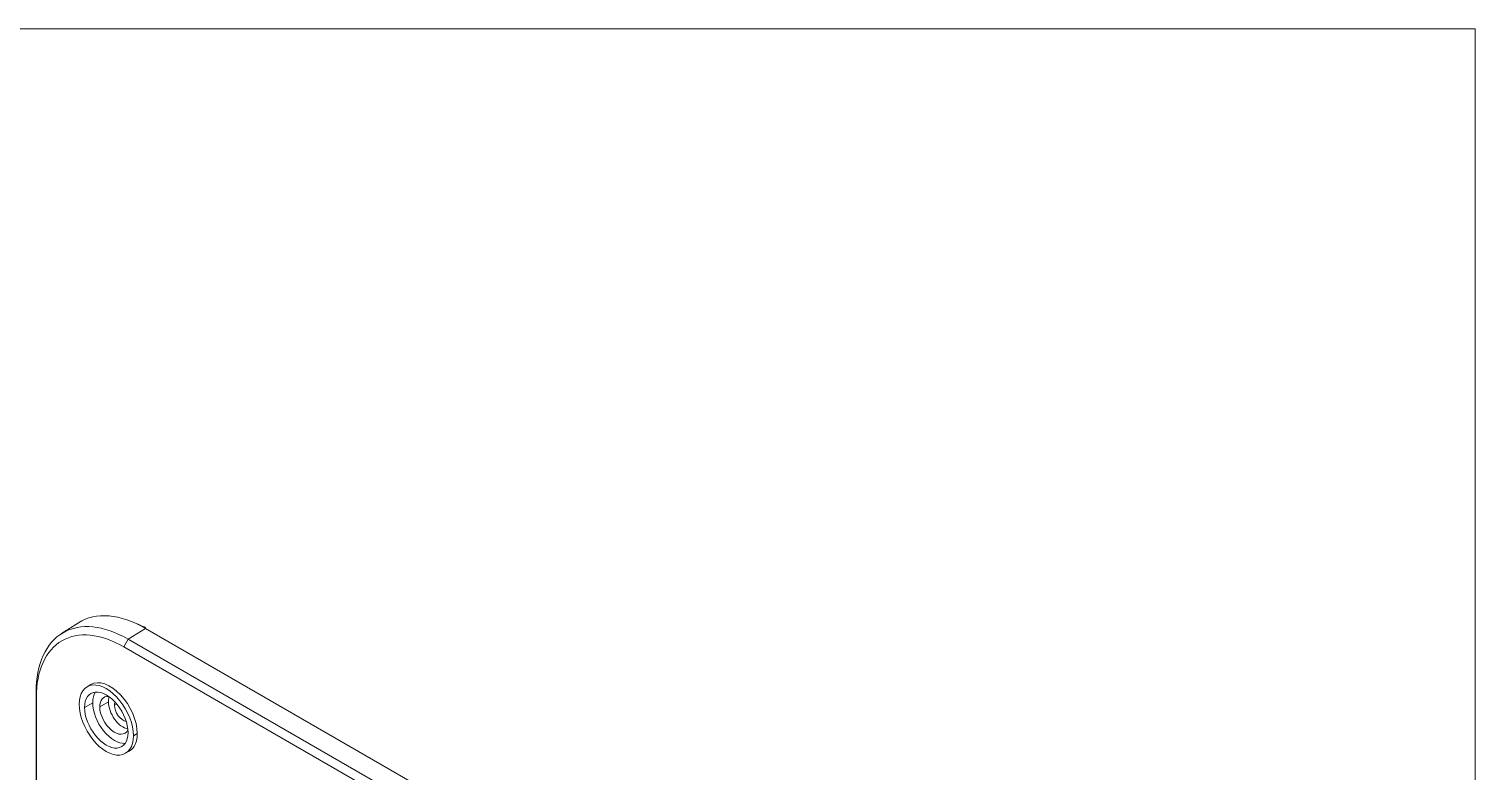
# Model space of a CAD drawing. Header units: millimetres. Extents: x -1304 to 1304, y -904 to 904.
# Drawn here: x -1208.7 to -1020.6, y 269.7 to 366.2 of the extents above; entities that cross this region are included whole.
import ezdxf

# ---------------------------------------------------------------- set-up
doc = ezdxf.new("R2010")
doc.units = ezdxf.units.MM
doc.header["$MEASUREMENT"] = 0
doc.layers.add('layer 1', color=7, linetype='Continuous')

msp = doc.modelspace()

# ---------------------------------------------------------------- linework, layer by layer
at = {"layer": 'layer 1', "color": 8, "lineweight": 18}
for points in [[(-1020.6135, 366.1818), (-1020.6135, 366.1818), (-1304.1135, 366.1818), (-1304.1135, 366.1818)], [(-1020.6135, 366.1818), (-1020.6135, 366.1818), (-1020.6135, 102.5152), (-1020.6135, 102.5152)]]:
    msp.add_open_spline(points, degree=3, dxfattribs=at)
at = {"layer": 'layer 1', "color": 155, "lineweight": 18}
for points in [[(-1193.5155, 288.2272), (-1196.8066, 290.1273), (-1199.9538, 290.3862), (-1202.2228, 288.9435)], [(-1202.2228, 288.9435), (-1202.2228, 288.9435), (-1204.4286, 287.5409), (-1204.4286, 287.5409)], [(-1193.6569, 288.4142), (-1194.0117, 288.5803), (-1194.3648, 288.7258), (-1194.7148, 288.8503)], [(-1193.5155, 288.2272), (-1193.5155, 288.2272), (-1129.1688, 251.0766), (-1129.1688, 251.0766)], [(-1193.5105, 288.2243), (-1193.5105, 288.2243), (-1193.5105, 288.2342), (-1193.5105, 288.2342)], [(-1131.4319, 249.6787), (-1131.4319, 249.6787), (-1195.7786, 286.8293), (-1195.7786, 286.8293)], [(-1131.9972, 248.6763), (-1131.9972, 248.6763), (-1196.3439, 285.8269), (-1196.3439, 285.8269)], [(-1200.6117, 280.9222), (-1200.6117, 280.9222), (-1201.1067, 280.6365), (-1201.1067, 280.6365)], [(-1207.7204, 279.9347), (-1207.7204, 279.9347), (-1207.7204, 238.2934), (-1207.7204, 238.2934)], [(-1207.7003, 279.2703), (-1207.7003, 279.2703), (-1207.7003, 237.629), (-1207.7003, 237.629)], [(-1200.0047, 279.9526), (-1200.247, 279.6005), (-1200.3744, 279.1177), (-1200.3744, 278.5517)], [(-1198.3054, 279.3798), (-1199.0034, 279.4334), (-1199.4552, 278.8995), (-1199.4552, 278.021)], [(-1198.2236, 279.3211), (-1198.29, 279.1323), (-1198.3238, 278.9138), (-1198.3238, 278.6742)], [(-1197.4732, 278.6442), (-1197.5213, 278.5246), (-1197.546, 278.3826), (-1197.546, 278.2251)], [(-1195.6117, 272.262), (-1194.9487, 272.6448), (-1194.5762, 273.4681), (-1194.5762, 274.5509)], [(-1196.1067, 271.9762), (-1196.1067, 271.9762), (-1195.6117, 272.262), (-1195.6117, 272.262)]]:
    msp.add_open_spline(points, degree=3, dxfattribs=at)
for points, knots in [([(-1195.7786, 286.8293), (-1198.9457, 288.6579), (-1201.9832, 288.9588), (-1204.2227, 287.6658), (-1206.4622, 286.3728), (-1207.7204, 283.5919), (-1207.7204, 279.9347)], [0, 0, 0, 0, 0.5, 0.5, 0.5, 1, 1, 1, 1]), ([(-1196.3439, 285.8269), (-1199.3558, 287.5659), (-1202.2444, 287.852), (-1204.3741, 286.6224), (-1206.5038, 285.3928), (-1207.7003, 282.7482), (-1207.7003, 279.2703)], [0, 0, 0, 0, 0.5, 0.5, 0.5, 1, 1, 1, 1]), ([(-1193.5105, 288.2368), (-1193.5107, 288.25), (-1193.5128, 288.2632), (-1193.5167, 288.2759), (-1193.5208, 288.2895), (-1193.5269, 288.3027), (-1193.5349, 288.3155), (-1193.543, 288.3283), (-1193.553, 288.3407), (-1193.5649, 288.3524), (-1193.5768, 288.3642), (-1193.5907, 288.3754), (-1193.606, 288.3857), (-1193.6214, 288.3961), (-1193.6383, 288.4055), (-1193.6569, 288.4142)], [0, 0, 0, 0, 0.2, 0.2, 0.2, 0.4, 0.4, 0.4, 0.6, 0.6, 0.6, 0.8, 0.8, 0.8, 1, 1, 1, 1]), ([(-1195.0711, 274.2651), (-1195.0711, 275.7236), (-1195.745, 277.4604), (-1196.8389, 278.8212), (-1197.9328, 280.1821), (-1199.2805, 280.9602), (-1200.3744, 280.8625), (-1201.4683, 280.7648), (-1202.1422, 279.8061), (-1202.1422, 278.3476)], [0, 0, 0, 0, 0.33333333, 0.33333333, 0.33333333, 0.66666667, 0.66666667, 0.66666667, 1, 1, 1, 1]), ([(-1194.5762, 274.5509), (-1194.5762, 276.2021), (-1195.4376, 278.188), (-1196.7587, 279.5827), (-1198.0798, 280.9773), (-1199.6005, 281.506), (-1200.6117, 280.9222)], [0, 0, 0, 0, 0.5, 0.5, 0.5, 1, 1, 1, 1]), ([(-1202.1422, 278.3476), (-1202.1422, 276.889), (-1201.4683, 275.1522), (-1200.3744, 273.7914), (-1199.2805, 272.4306), (-1197.9328, 271.6525), (-1196.8389, 271.7502), (-1195.745, 271.8479), (-1195.0711, 272.8066), (-1195.0711, 274.2651)], [0, 0, 0, 0, 0.33333333, 0.33333333, 0.33333333, 0.66666667, 0.66666667, 0.66666667, 1, 1, 1, 1]), ([(-1195.7782, 274.6733), (-1195.7782, 275.8402), (-1196.3173, 277.2296), (-1197.1925, 278.3183), (-1198.0676, 279.4069), (-1199.1458, 280.0294), (-1200.0209, 279.9512), (-1200.896, 279.8731), (-1201.4351, 279.1061), (-1201.4351, 277.9393)], [0, 0, 0, 0, 0.33333333, 0.33333333, 0.33333333, 0.66666667, 0.66666667, 0.66666667, 1, 1, 1, 1]), ([(-1200.3744, 278.5517), (-1200.3744, 277.3887), (-1199.8389, 276.0043), (-1198.9683, 274.9169), (-1198.0977, 273.8294), (-1197.0236, 273.2031), (-1196.148, 273.2724)], [0, 0, 0, 0, 0.5, 0.5, 0.5, 1, 1, 1, 1]), ([(-1198.3238, 278.6742), (-1198.3238, 277.9641), (-1198.0277, 277.1266), (-1197.5282, 276.4241), (-1197.0287, 275.7216), (-1196.387, 275.2401), (-1195.8044, 275.1307)], [0, 0, 0, 0, 0.5, 0.5, 0.5, 1, 1, 1, 1]), ([(-1201.4351, 277.9393), (-1201.4351, 276.7725), (-1200.896, 275.3831), (-1200.0209, 274.2944), (-1199.1458, 273.2057), (-1198.0676, 272.5832), (-1197.1925, 272.6614), (-1196.3173, 272.7396), (-1195.7782, 273.5065), (-1195.7782, 274.6733)], [0, 0, 0, 0, 0.33333333, 0.33333333, 0.33333333, 0.66666667, 0.66666667, 0.66666667, 1, 1, 1, 1]), ([(-1199.4552, 278.021), (-1199.4552, 276.976), (-1198.8199, 275.7078), (-1197.9338, 274.984), (-1197.0477, 274.2602), (-1196.1543, 274.2796), (-1195.7944, 275.0305)], [0, 0, 0, 0, 0.5, 0.5, 0.5, 1, 1, 1, 1]), ([(-1197.546, 278.2251), (-1197.546, 277.7962), (-1197.3637, 277.2893), (-1197.0581, 276.8689), (-1196.7526, 276.4486), (-1196.3628, 276.1683), (-1196.0153, 276.119)], [0, 0, 0, 0, 0.5, 0.5, 0.5, 1, 1, 1, 1])]:
    msp.add_open_spline(points, degree=3, knots=knots, dxfattribs=at)
at = {"layer": 'layer 1', "color": 155, "lineweight": 13}
for points in [[(-1193.5155, 288.2272), (-1193.5155, 288.2272), (-1195.7786, 286.8293), (-1195.7786, 286.8293)], [(-1196.3439, 285.8269), (-1196.3439, 285.8269), (-1195.7786, 286.8293), (-1195.7786, 286.8293)], [(-1207.7003, 279.2703), (-1207.7003, 279.2703), (-1207.7204, 279.9347), (-1207.7204, 279.9347)], [(-1201.4351, 277.9393), (-1201.4351, 277.9393), (-1200.3744, 278.5517), (-1200.3744, 278.5517)], [(-1199.4552, 278.021), (-1199.4552, 278.021), (-1198.3238, 278.6742), (-1198.3238, 278.6742)], [(-1197.546, 278.2251), (-1197.546, 278.2251), (-1197.254, 278.3937), (-1197.254, 278.3937)], [(-1195.0711, 274.2651), (-1195.0711, 274.2651), (-1194.5762, 274.5509), (-1194.5762, 274.5509)]]:
    msp.add_open_spline(points, degree=3, dxfattribs=at)

doc.saveas('drawing.dxf')
